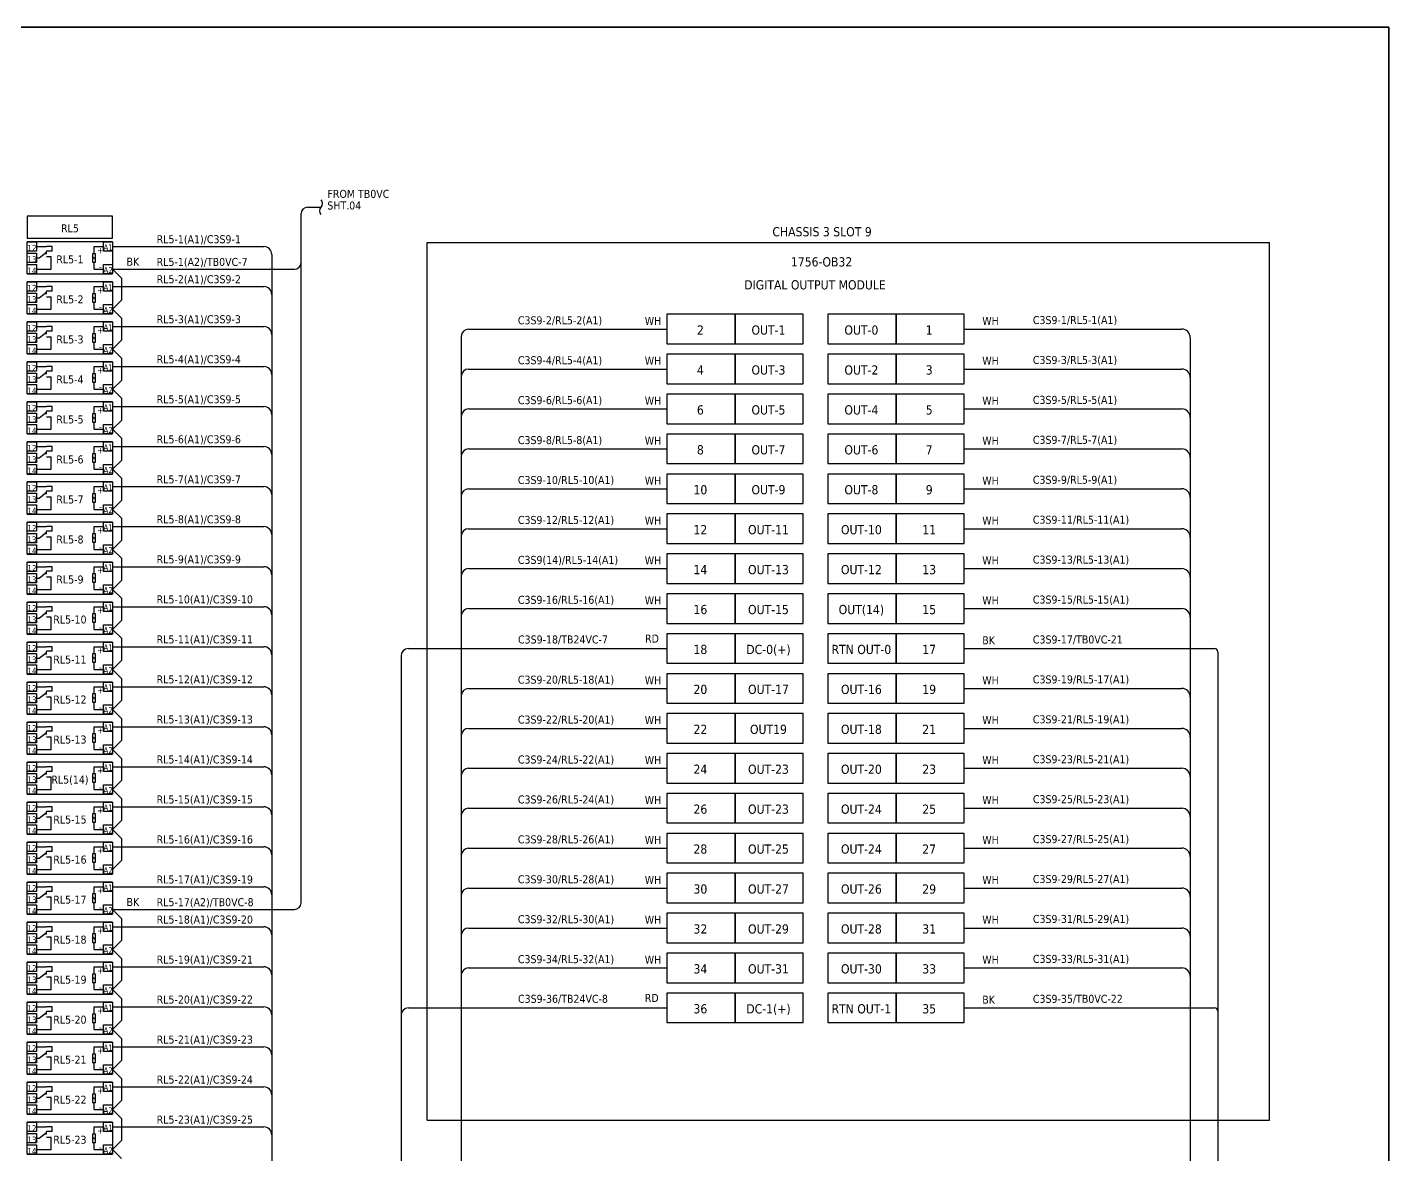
# Model space of a CAD drawing. Header units: millimetres. Extents: x 0 to 1792788, y -13 to 262234.
# Drawn here: x 1403022 to 1454875, y 25733 to 68674 of the extents above; entities that cross this region are included whole.
import ezdxf
from ezdxf.enums import TextEntityAlignment as Align

# ---------------------------------------------------------------- set-up
doc = ezdxf.new("R2010")
doc.units = ezdxf.units.MM
for name, color, linetype, lineweight in [('ASHADE', 7, 'Continuous', 25), ('HELPPOINT', 7, 'Continuous', 25), ('IE-EQUIP', 253, 'Continuous', 25)]:
    doc.layers.add(name, color=color, linetype=linetype, lineweight=lineweight)
doc.styles.add('Tahoma', font='')
doc.styles.get('Tahoma').set_extended_font_data('Tahoma')

# ---------------------------------------------------------------- blocks, each defined once
blk = doc.blocks.new('TPA')
at = {"layer": 'HELPPOINT', "color": 4, "lineweight": 35, "ltscale": 25.4}
for p, q in [((14292753, 12827491), (14405128, 12827491)), ((14292753, 12827491), (14405128, 12827491)), ((14405128, 12827491), (14405128, 12749437)), ((14405128, 12827491), (14405128, 12749437))]:
    blk.add_line(p, q, dxfattribs=at)
blk = doc.blocks.new('700RL')
at = {"color": 1, "ltscale": 25.4}
for p, q in [((15889446, 12491261), (15889446, 12492481)), ((15889446, 12492126), (15889446, 12492481)), ((15889446, 12492481), (15889797, 12492481)), ((15892698, 12492481), (15889446, 12492481)), ((15889446, 12491261), (15889446, 12492481)), ((15889797, 12492481), (15889797, 12492126)), ((15892347, 12492126), (15892347, 12492481)), ((15892347, 12492481), (15892698, 12492481)), ((15892698, 12492481), (15892698, 12492126)), ((15892698, 12492481), (15892698, 12491261)), ((15889797, 12492126), (15889446, 12492126)), ((15889446, 12491694), (15889446, 12492049)), ((15889446, 12492049), (15889797, 12492049)), ((15889797, 12492304), (15890173, 12492304)), ((15889797, 12492049), (15889797, 12491694)), ((15889797, 12491871), (15889900, 12491871)), ((15889900, 12491871), (15890173, 12492089)), ((15890399, 12492304), (15890173, 12492304)), ((15890399, 12492129), (15890173, 12492129)), ((15890173, 12492013), (15890173, 12492129)), ((15890363, 12491906), (15890173, 12491906)), ((15890363, 12491439), (15890363, 12491906)), ((15890399, 12492129), (15890399, 12492304)), ((15891926, 12491929), (15892042, 12491814)), ((15891998, 12492304), (15892347, 12492304)), ((15891998, 12492031), (15891998, 12492304)), ((15892698, 12492126), (15892347, 12492126)), ((15889797, 12491694), (15889446, 12491694)), ((15889446, 12491261), (15889446, 12491617)), ((15889446, 12491617), (15889797, 12491617)), ((15889797, 12491617), (15889797, 12491261)), ((15889797, 12491439), (15890363, 12491439)), ((15891998, 12491439), (15891998, 12491712)), ((15891998, 12491439), (15892347, 12491439)), ((15892347, 12491261), (15892347, 12491617)), ((15892347, 12491617), (15892698, 12491617)), ((15892698, 12491617), (15892698, 12491261)), ((15889797, 12491261), (15889446, 12491261)), ((15889446, 12491261), (15892698, 12491261)), ((15892698, 12491261), (15892347, 12491261))]:
    blk.add_line(p, q, dxfattribs=at)
blk.add_lwpolyline([(15891926, 12491712), (15892042, 12491712), (15892042, 12492031), (15891926, 12492031)], close=True, dxfattribs=at)
at = {"color": 1, "style": 'Tahoma'}
for s, height, p in [('12', 231.6, (15889626, 12492251)), ('A1', 231.6, (15892527, 12492274)), ('13', 231.6, (15889626, 12491819)), ('+', 232, (15892226, 12492165)), ('+', 232, (15892226, 12492165)), ('14', 231.6, (15889626, 12491386)), ('-', 232, (15892226, 12491526)), ('A2', 231.6, (15892527, 12491410))]:
    blk.add_text(s, height=height, dxfattribs=at).set_placement(p, align=Align.MIDDLE_CENTER)

msp = doc.modelspace()

# ---------------------------------------------------------------- linework, layer by layer
at = {"color": 7, "ltscale": 25.4}
for p, q in [((1413703, 61819), (1414216, 61819)), ((1406274, 59457), (1406615, 59117)), ((1406274, 59457), (1413195, 59457)), ((1406615, 59117), (1406615, 58274)), ((1406274, 57933), (1406615, 58274)), ((1406274, 57933), (1406615, 57593)), ((1406615, 57593), (1406615, 56750)), ((1406274, 56409), (1406615, 56750)), ((1406274, 56409), (1406615, 56069)), ((1406615, 56069), (1406615, 55226)), ((1406274, 54885), (1406615, 55226)), ((1406274, 54885), (1406615, 54545)), ((1406615, 54545), (1406615, 53702)), ((1406274, 53361), (1406615, 53702)), ((1406274, 53361), (1406615, 53021)), ((1406615, 53021), (1406615, 52178)), ((1406274, 51837), (1406615, 52178)), ((1406274, 51837), (1406615, 51497)), ((1406615, 51497), (1406615, 50654)), ((1406274, 50313), (1406615, 50654)), ((1406274, 50313), (1406615, 49973)), ((1406615, 49973), (1406615, 49130)), ((1406274, 48789), (1406615, 49130)), ((1406274, 48789), (1406615, 48449)), ((1406615, 48449), (1406615, 47606)), ((1406274, 47265), (1406615, 47606)), ((1406274, 47265), (1406615, 46925)), ((1406615, 46925), (1406615, 46082)), ((1406274, 45741), (1406615, 46082)), ((1406274, 45741), (1406615, 45401)), ((1406615, 45401), (1406615, 44558)), ((1438705, 45013), (1448241, 45013)), ((1448368, 44886), (1448368, 19304)), ((1406274, 44217), (1406615, 44558)), ((1406274, 44217), (1406615, 43877)), ((1406615, 43877), (1406615, 43034)), ((1406274, 42693), (1406615, 43034)), ((1406274, 42693), (1406615, 42353)), ((1406615, 42353), (1406615, 41510)), ((1406274, 41169), (1406615, 41510)), ((1406274, 41169), (1406615, 40829)), ((1406615, 40829), (1406615, 39986)), ((1406274, 39645), (1406615, 39986)), ((1406274, 39645), (1406615, 39305)), ((1406615, 39305), (1406615, 38462)), ((1406274, 38121), (1406615, 38462)), ((1406274, 38121), (1406615, 37781)), ((1406615, 37781), (1406615, 36938)), ((1406274, 36597), (1406615, 36938)), ((1406274, 35073), (1406615, 34733)), ((1406274, 35073), (1413195, 35073)), ((1406615, 34733), (1406615, 33890)), ((1406274, 33549), (1406615, 33890)), ((1406274, 33549), (1406615, 33209)), ((1406615, 33209), (1406615, 32366)), ((1406274, 32025), (1406615, 32366)), ((1406274, 32025), (1406615, 31685)), ((1406615, 31685), (1406615, 30842)), ((1438705, 31327), (1448241, 31327)), ((1406274, 30501), (1406615, 30842)), ((1406274, 30501), (1406615, 30161)), ((1406615, 30161), (1406615, 29318)), ((1406274, 28977), (1406615, 29318)), ((1406274, 28977), (1406615, 28637)), ((1406615, 28637), (1406615, 27794)), ((1406274, 27453), (1406615, 27794)), ((1406274, 27453), (1406615, 27113)), ((1406615, 27113), (1406615, 26270)), ((1406274, 25929), (1406615, 26270)), ((1406274, 25929), (1406615, 25589))]:
    msp.add_line(p, q, dxfattribs=at)
at = {"ltscale": 25.4}
msp.add_line((1413449, 35327), (1413449, 61565), dxfattribs=at)
at = {"color": 4, "ltscale": 25.4}
for p, q in [((1406274, 60322), (1412029, 60322)), ((1412334, 60017), (1412334, 9499)), ((1406274, 58798), (1412029, 58798)), ((1406274, 57274), (1412029, 57274)), ((1419831, 57178), (1427386, 57178)), ((1438705, 57178), (1446987, 57178)), ((1419550, 56896), (1419550, 9499)), ((1447315, 56850), (1447315, 9499)), ((1406274, 55750), (1412029, 55750)), ((1419831, 55657), (1427386, 55657)), ((1438705, 55657), (1446987, 55657)), ((1406274, 54226), (1412029, 54226)), ((1419831, 54136), (1427386, 54136)), ((1438705, 54136), (1446987, 54136)), ((1406274, 52702), (1412029, 52702)), ((1419831, 52616), (1427386, 52616)), ((1438705, 52616), (1446987, 52616)), ((1406274, 51178), (1412029, 51178)), ((1419831, 51095), (1427386, 51095)), ((1438705, 51095), (1446987, 51095)), ((1406274, 49654), (1412029, 49654)), ((1419831, 49574), (1427386, 49574)), ((1438705, 49574), (1446987, 49575)), ((1406274, 48130), (1412029, 48130)), ((1419831, 48054), (1427386, 48054)), ((1438705, 48054), (1446987, 48054)), ((1406274, 46606), (1412029, 46606)), ((1419831, 46533), (1427386, 46533)), ((1438705, 46533), (1446987, 46533)), ((1406274, 45082), (1412029, 45082)), ((1406274, 43558), (1412029, 43558)), ((1419831, 43492), (1427386, 43492)), ((1438705, 43492), (1446987, 43492)), ((1406274, 42034), (1412029, 42034)), ((1419831, 41971), (1427386, 41971)), ((1438705, 41971), (1446987, 41971)), ((1406274, 40510), (1412029, 40510)), ((1419831, 40451), (1427386, 40451)), ((1438705, 40451), (1446987, 40451)), ((1406274, 38986), (1412029, 38986)), ((1419831, 38930), (1427386, 38930)), ((1438705, 38930), (1446988, 38930)), ((1406274, 37462), (1412029, 37462)), ((1419831, 37410), (1427386, 37410)), ((1438705, 37410), (1446988, 37410)), ((1406274, 35938), (1412029, 35938)), ((1419831, 35889), (1427386, 35889)), ((1438705, 35889), (1446988, 35889)), ((1406274, 34414), (1412029, 34414)), ((1419831, 34368), (1427386, 34368)), ((1438705, 34368), (1446988, 34368)), ((1406274, 32890), (1412029, 32890)), ((1419831, 32848), (1427386, 32848)), ((1438705, 32848), (1446988, 32848)), ((1406274, 31366), (1412029, 31366)), ((1406274, 29842), (1412029, 29842)), ((1406274, 28318), (1412029, 28318)), ((1406274, 26794), (1412029, 26794))]:
    msp.add_line(p, q, dxfattribs=at)
at = {"color": 1, "ltscale": 25.4}
for p, q in [((1417257, 44732), (1417257, 19277)), ((1417538, 45013), (1427386, 45013)), ((1417538, 31327), (1427386, 31327))]:
    msp.add_line(p, q, dxfattribs=at)
at = {"color": 7, "ltscale": 25.4}
msp.add_lwpolyline([(1414216, 61537, -0.351), (1414216, 61819, 0.351), (1414216, 62101, -2.081666)], format="xyb", dxfattribs=at)
at = {"color": 2, "ltscale": 25.4}
msp.add_lwpolyline([(1403022, 60647), (1406274, 60647), (1406274, 61478), (1403022, 61478)], close=True, dxfattribs=at)
at = {"ltscale": 25.4}
for centre, start, end in [((1413703, 61565), 90, 180), ((1413195, 59711), 270, 0), ((1413195, 35327), 270, 0)]:
    msp.add_arc(centre, 254, start, end, dxfattribs=at)
at = {"color": 4, "ltscale": 25.4}
for centre, radius, start, end in [((1412029, 60017), 305, 0, 90), ((1412029, 58493), 305, 0, 90), ((1412029, 56969), 305, 0, 90), ((1419831, 56896), 281, 90, 180), ((1446987, 56850), 328, 0, 90), ((1412029, 55445), 305, 0, 90), ((1419831, 55376), 281, 90, 180), ((1446987, 55329), 328, 0, 90), ((1412029, 53921), 305, 0, 90), ((1419831, 53855), 281, 90, 180), ((1446987, 53808), 328, 0, 90), ((1412029, 52397), 305, 0, 90), ((1419831, 52335), 281, 90, 180), ((1446987, 52288), 328, 0, 90), ((1412029, 50873), 305, 0, 90), ((1419831, 50814), 281, 90, 180), ((1446987, 50767), 328, 0, 90), ((1412029, 49349), 305, 0, 90), ((1419831, 49293), 281, 90, 180), ((1446987, 49247), 328, 0, 90), ((1412029, 47825), 305, 0, 90), ((1419831, 47773), 281, 90, 180), ((1446987, 47726), 328, 0, 90), ((1412029, 46301), 305, 0, 90), ((1419831, 46252), 281, 90, 180), ((1446987, 46205), 328, 0, 90), ((1412029, 44777), 305, 0, 90), ((1412029, 43253), 305, 0, 90), ((1419831, 43211), 281, 90, 180), ((1446987, 43164), 328, 0, 90), ((1412029, 41729), 305, 0, 90), ((1419831, 41690), 281, 90, 180), ((1446987, 41643), 328, 0, 90), ((1412029, 40205), 305, 0, 90), ((1419831, 40170), 281, 90, 180), ((1446987, 40123), 328, 0, 90), ((1412029, 38681), 305, 0, 90), ((1419831, 38649), 281, 90, 180), ((1446988, 38602), 328, 0, 90), ((1412029, 37157), 305, 0, 90), ((1419831, 37128), 281, 90, 180), ((1446988, 37082), 328, 0, 90), ((1412029, 35633), 305, 0, 90), ((1419831, 35608), 281, 90, 180), ((1446988, 35561), 328, 0, 90), ((1412029, 34109), 305, 0, 90), ((1419831, 34087), 281, 90, 180), ((1446988, 34040), 328, 0, 90), ((1412029, 32585), 305, 0, 90), ((1419831, 32567), 281, 90, 180), ((1446988, 32520), 328, 0, 90), ((1412029, 31061), 305, 0, 90), ((1412029, 29537), 305, 0, 90), ((1412029, 28013), 305, 0, 90), ((1412029, 26489), 305, 0, 90)]:
    msp.add_arc(centre, radius, start, end, dxfattribs=at)
at = {"color": 1, "ltscale": 25.4}
for centre in [(1417538, 44732), (1417538, 31046)]:
    msp.add_arc(centre, 281, 90, 180, dxfattribs=at)
at = {"color": 7, "ltscale": 25.4}
for centre in [(1448241, 44886), (1448241, 31200)]:
    msp.add_arc(centre, 127, 0, 90, dxfattribs=at)
at = {"layer": 'ASHADE', "color": 4, "linetype": 'Continuous', "ltscale": 4762.5}
for p, q in [((1418252, 27049), (1418252, 60478)), ((1418252, 60478), (1450337, 60478)), ((1450337, 27049), (1450337, 60478)), ((1418252, 27049), (1450337, 27049))]:
    msp.add_line(p, q, dxfattribs=at)
at = {"layer": 'IE-EQUIP', "linetype": 'Continuous', "ltscale": 25.4}
for points in [[(1427386, 56615), (1429979, 56615), (1429979, 57740), (1427386, 57740)], [(1429979, 56615), (1432573, 56615), (1432573, 57740), (1429979, 57740)], [(1433518, 56615), (1436112, 56615), (1436112, 57740), (1433518, 57740)], [(1436112, 56615), (1438705, 56615), (1438705, 57740), (1436112, 57740)], [(1427386, 55095), (1429979, 55095), (1429979, 56219), (1427386, 56219)], [(1429979, 55095), (1432573, 55095), (1432573, 56219), (1429979, 56219)], [(1433518, 55095), (1436112, 55095), (1436112, 56219), (1433518, 56219)], [(1436112, 55095), (1438705, 55095), (1438705, 56219), (1436112, 56219)], [(1427386, 53574), (1429979, 53574), (1429979, 54698), (1427386, 54698)], [(1429979, 53574), (1432573, 53574), (1432573, 54698), (1429979, 54698)], [(1433518, 53574), (1436112, 53574), (1436112, 54698), (1433518, 54698)], [(1436112, 53574), (1438705, 53574), (1438705, 54698), (1436112, 54698)], [(1427386, 52054), (1429979, 52054), (1429979, 53178), (1427386, 53178)], [(1429979, 52054), (1432573, 52054), (1432573, 53178), (1429979, 53178)], [(1433518, 52054), (1436112, 52054), (1436112, 53178), (1433518, 53178)], [(1436112, 52054), (1438705, 52054), (1438705, 53178), (1436112, 53178)], [(1427386, 50533), (1429979, 50533), (1429979, 51657), (1427386, 51657)], [(1429979, 50533), (1432573, 50533), (1432573, 51657), (1429979, 51657)], [(1433518, 50533), (1436112, 50533), (1436112, 51657), (1433518, 51657)], [(1436112, 50533), (1438705, 50533), (1438705, 51657), (1436112, 51657)], [(1427386, 49012), (1429979, 49012), (1429979, 50137), (1427386, 50137)], [(1429979, 49012), (1432573, 49012), (1432573, 50137), (1429979, 50137)], [(1433518, 49012), (1436112, 49012), (1436112, 50137), (1433518, 50137)], [(1436112, 49012), (1438705, 49012), (1438705, 50137), (1436112, 50137)], [(1427386, 47492), (1429979, 47492), (1429979, 48616), (1427386, 48616)], [(1429979, 47492), (1432573, 47492), (1432573, 48616), (1429979, 48616)], [(1433518, 47492), (1436112, 47492), (1436112, 48616), (1433518, 48616)], [(1436112, 47492), (1438705, 47492), (1438705, 48616), (1436112, 48616)], [(1427386, 45971), (1429979, 45971), (1429979, 47095), (1427386, 47095)], [(1429979, 45971), (1432573, 45971), (1432573, 47095), (1429979, 47095)], [(1433518, 45971), (1436112, 45971), (1436112, 47095), (1433518, 47095)], [(1436112, 45971), (1438705, 45971), (1438705, 47095), (1436112, 47095)], [(1427386, 44450), (1429979, 44450), (1429979, 45575), (1427386, 45575)], [(1429979, 44450), (1432573, 44450), (1432573, 45575), (1429979, 45575)], [(1433518, 44450), (1436112, 44450), (1436112, 45575), (1433518, 45575)], [(1436112, 44450), (1438705, 44450), (1438705, 45575), (1436112, 45575)], [(1427386, 42930), (1429979, 42930), (1429979, 44054), (1427386, 44054)], [(1429979, 42930), (1432573, 42930), (1432573, 44054), (1429979, 44054)], [(1433518, 42930), (1436112, 42930), (1436112, 44054), (1433518, 44054)], [(1436112, 42930), (1438705, 42930), (1438705, 44054), (1436112, 44054)], [(1427386, 41409), (1429979, 41409), (1429979, 42534), (1427386, 42534)], [(1429979, 41409), (1432573, 41409), (1432573, 42534), (1429979, 42534)], [(1433518, 41409), (1436112, 41409), (1436112, 42534), (1433518, 42534)], [(1436112, 41409), (1438705, 41409), (1438705, 42534), (1436112, 42534)], [(1427386, 39889), (1429979, 39889), (1429979, 41013), (1427386, 41013)], [(1429979, 39889), (1432573, 39889), (1432573, 41013), (1429979, 41013)], [(1433518, 39889), (1436112, 39889), (1436112, 41013), (1433518, 41013)], [(1436112, 39889), (1438705, 39889), (1438705, 41013), (1436112, 41013)], [(1427386, 38368), (1429979, 38368), (1429979, 39492), (1427386, 39492)], [(1429979, 38368), (1432573, 38368), (1432573, 39492), (1429979, 39492)], [(1433518, 38368), (1436112, 38368), (1436112, 39492), (1433518, 39492)], [(1436112, 38368), (1438705, 38368), (1438705, 39492), (1436112, 39492)], [(1427386, 36847), (1429979, 36847), (1429979, 37972), (1427386, 37972)], [(1429979, 36847), (1432573, 36847), (1432573, 37972), (1429979, 37972)], [(1433518, 36847), (1436112, 36847), (1436112, 37972), (1433518, 37972)], [(1436112, 36847), (1438705, 36847), (1438705, 37972), (1436112, 37972)], [(1427386, 35327), (1429979, 35327), (1429979, 36451), (1427386, 36451)], [(1429979, 35327), (1432573, 35327), (1432573, 36451), (1429979, 36451)], [(1433518, 35327), (1436112, 35327), (1436112, 36451), (1433518, 36451)], [(1436112, 35327), (1438705, 35327), (1438705, 36451), (1436112, 36451)], [(1427386, 33806), (1429979, 33806), (1429979, 34931), (1427386, 34931)], [(1429979, 33806), (1432573, 33806), (1432573, 34931), (1429979, 34931)], [(1433518, 33806), (1436112, 33806), (1436112, 34931), (1433518, 34931)], [(1436112, 33806), (1438705, 33806), (1438705, 34931), (1436112, 34931)], [(1427386, 32286), (1429979, 32286), (1429979, 33410), (1427386, 33410)], [(1429979, 32286), (1432573, 32286), (1432573, 33410), (1429979, 33410)], [(1433518, 32286), (1436112, 32286), (1436112, 33410), (1433518, 33410)], [(1436112, 32286), (1438705, 32286), (1438705, 33410), (1436112, 33410)], [(1427386, 30765), (1429979, 30765), (1429979, 31889), (1427386, 31889)], [(1429979, 30765), (1432573, 30765), (1432573, 31889), (1429979, 31889)], [(1433518, 30765), (1436112, 30765), (1436112, 31889), (1433518, 31889)], [(1436112, 30765), (1438705, 30765), (1438705, 31889), (1436112, 31889)]]:
    msp.add_lwpolyline(points, close=True, dxfattribs=at)

# ---------------------------------------------------------------- block references
at = {"xscale": 0.8800000000046566, "yscale": 0.8800000000046566, "zscale": 0.8800000000046566}
msp.add_blockref('TPA', (-11221638, -11219518), dxfattribs=at)
for p in [(-14486423, -12431982), (-14486423, -12433506), (-14486423, -12435030), (-14486423, -12436554), (-14486423, -12438078), (-14486423, -12439602), (-14486423, -12441126), (-14486423, -12442650), (-14486423, -12444174), (-14486423, -12445698), (-14486423, -12447222), (-14486423, -12448746), (-14486423, -12450270), (-14486423, -12451794), (-14486423, -12453318), (-14486423, -12454842), (-14486423, -12456366), (-14486423, -12457890), (-14486423, -12459414), (-14486423, -12460938), (-14486423, -12462462), (-14486423, -12463986), (-14486423, -12465510)]:
    msp.add_blockref('700RL', p)

# ---------------------------------------------------------------- texts
at = {"color": 7, "style": 'Tahoma'}
for s, p in [('FROM TB0VC', (1414456, 62176)), ('SHT.04', (1414451, 61733)), ('BK', (1406805, 59591)), ('RL5-1(A2)/TB0VC-7', (1407950, 59584)), ('BK', (1439394, 45174)), ('C3S9-17/TB0VC-21', (1441321, 45205)), ('BK', (1406805, 35207)), ('RL5-17(A2)/TB0VC-8', (1407950, 35200)), ('BK', (1439394, 31488)), ('C3S9-35/TB0VC-22', (1441321, 31520))]:
    msp.add_text(s, height=304.8, dxfattribs=at).set_placement(p)
at = {"color": 2, "style": 'Tahoma'}
for s, height, p in [('RL5', 304.8, (1404648, 61017)), ('CHASSIS 3 SLOT 9', 350.52, (1433292, 60886)), ('1756-OB32', 350.5, (1433274, 59739)), ('DIGITAL OUTPUT MODULE', 350.52, (1433022, 58864)), ('2', 351, (1428658, 57142)), ('OUT-1', 350.5, (1431251, 57142)), ('OUT-0', 350.5, (1434790, 57142)), ('1', 351, (1437372, 57142)), ('4', 351, (1428658, 55622)), ('OUT-3', 350.5, (1431251, 55622)), ('OUT-2', 350.5, (1434790, 55622)), ('3', 351, (1437372, 55622)), ('6', 351, (1428658, 54101)), ('OUT-5', 350.5, (1431251, 54101)), ('OUT-4', 350.5, (1434790, 54101)), ('5', 351, (1437372, 54101)), ('8', 351, (1428658, 52581)), ('OUT-7', 350.5, (1431251, 52581)), ('OUT-6', 350.5, (1434790, 52581)), ('7', 351, (1437372, 52581)), ('10', 350.5, (1428658, 51060)), ('OUT-9', 350.5, (1431251, 51060)), ('OUT-8', 350.5, (1434790, 51060)), ('9', 351, (1437372, 51060)), ('12', 350.5, (1428658, 49539)), ('OUT-11', 350.5, (1431251, 49539)), ('OUT-10', 350.5, (1434790, 49539)), ('11', 350.5, (1437372, 49539)), ('14', 350.5, (1428658, 48019)), ('OUT-13', 350.5, (1431251, 48019)), ('OUT-12', 350.5, (1434790, 48019)), ('13', 350.5, (1437372, 48019)), ('16', 350.5, (1428658, 46498)), ('OUT-15', 350.5, (1431251, 46498)), ('OUT(14)', 350.5, (1434790, 46498)), ('15', 350.5, (1437372, 46498)), ('18', 350.5, (1428658, 44978)), ('DC-0(+)', 350.5, (1431251, 44978)), ('RTN OUT-0', 350.5, (1434790, 44978)), ('17', 350.5, (1437372, 44978)), ('20', 350.5, (1428658, 43457)), ('OUT-17', 350.5, (1431251, 43457)), ('OUT-16', 350.5, (1434790, 43457)), ('19', 350.5, (1437372, 43457)), ('22', 350.5, (1428658, 41936)), ('OUT19', 350.5, (1431251, 41936)), ('OUT-18', 350.5, (1434790, 41936)), ('21', 350.5, (1437372, 41936)), ('24', 350.5, (1428658, 40416)), ('OUT-23', 350.5, (1431251, 40416)), ('OUT-20', 350.5, (1434790, 40416)), ('23', 350.5, (1437372, 40416)), ('26', 350.5, (1428658, 38895)), ('OUT-23', 350.5, (1431251, 38895)), ('OUT-24', 350.5, (1434790, 38895)), ('25', 350.5, (1437372, 38895)), ('28', 350.5, (1428658, 37375)), ('OUT-25', 350.5, (1431251, 37375)), ('OUT-24', 350.5, (1434790, 37375)), ('27', 350.5, (1437372, 37375)), ('30', 350.5, (1428658, 35854)), ('OUT-27', 350.5, (1431251, 35854)), ('OUT-26', 350.5, (1434790, 35854)), ('29', 350.5, (1437372, 35854)), ('32', 350.5, (1428658, 34333)), ('OUT-29', 350.5, (1431251, 34333)), ('OUT-28', 350.5, (1434790, 34333)), ('31', 350.5, (1437372, 34333)), ('34', 350.5, (1428658, 32813)), ('OUT-31', 350.5, (1431251, 32813)), ('OUT-30', 350.5, (1434790, 32813)), ('33', 350.5, (1437372, 32813)), ('36', 350.5, (1428658, 31292)), ('DC-1(+)', 350.5, (1431251, 31292)), ('RTN OUT-1', 350.5, (1434790, 31292)), ('35', 350.5, (1437372, 31292))]:
    msp.add_text(s, height=height, dxfattribs=at).set_placement(p, align=Align.MIDDLE_CENTER)
at = {"color": 4, "style": 'Tahoma'}
for s, p in [('RL5-1(A1)/C3S9-1', (1407950, 60448)), ('RL5-2(A1)/C3S9-2', (1407950, 58924)), ('RL5-3(A1)/C3S9-3', (1407950, 57400)), ('C3S9-2/RL5-2(A1)', (1421708, 57360)), ('WH', (1426541, 57338)), ('WH', (1439394, 57338)), ('C3S9-1/RL5-1(A1)', (1441321, 57370)), ('RL5-4(A1)/C3S9-4', (1407950, 55876)), ('C3S9-4/RL5-4(A1)', (1421708, 55839)), ('WH', (1426541, 55818)), ('WH', (1439394, 55818)), ('C3S9-3/RL5-3(A1)', (1441321, 55850)), ('RL5-5(A1)/C3S9-5', (1407950, 54352)), ('C3S9-6/RL5-6(A1)', (1421708, 54319)), ('WH', (1426541, 54297)), ('WH', (1439394, 54297)), ('C3S9-5/RL5-5(A1)', (1441321, 54329)), ('RL5-6(A1)/C3S9-6', (1407950, 52828)), ('C3S9-8/RL5-8(A1)', (1421708, 52798)), ('WH', (1426541, 52777)), ('WH', (1439394, 52777)), ('C3S9-7/RL5-7(A1)', (1441321, 52808)), ('RL5-7(A1)/C3S9-7', (1407950, 51304)), ('C3S9-10/RL5-10(A1)', (1421708, 51278)), ('WH', (1426541, 51256)), ('WH', (1439394, 51256)), ('C3S9-9/RL5-9(A1)', (1441321, 51288)), ('RL5-8(A1)/C3S9-8', (1407950, 49780)), ('C3S9-12/RL5-12(A1)', (1421708, 49757)), ('WH', (1426541, 49735)), ('WH', (1439394, 49735)), ('C3S9-11/RL5-11(A1)', (1441321, 49767)), ('RL5-9(A1)/C3S9-9', (1407950, 48256)), ('C3S9(14)/RL5-14(A1)', (1421708, 48236)), ('WH', (1426541, 48215)), ('WH', (1439394, 48215)), ('C3S9-13/RL5-13(A1)', (1441321, 48247)), ('RL5-10(A1)/C3S9-10', (1407950, 46732)), ('C3S9-16/RL5-16(A1)', (1421708, 46716)), ('WH', (1426541, 46694)), ('WH', (1439394, 46694)), ('C3S9-15/RL5-15(A1)', (1441321, 46726)), ('RL5-11(A1)/C3S9-11', (1407950, 45208)), ('RL5-12(A1)/C3S9-12', (1407950, 43684)), ('C3S9-20/RL5-18(A1)', (1421708, 43675)), ('WH', (1426541, 43653)), ('WH', (1439394, 43653)), ('C3S9-19/RL5-17(A1)', (1441321, 43685)), ('RL5-13(A1)/C3S9-13', (1407950, 42160)), ('C3S9-22/RL5-20(A1)', (1421708, 42154)), ('WH', (1426541, 42132)), ('WH', (1439394, 42132)), ('C3S9-21/RL5-19(A1)', (1441321, 42164)), ('RL5-14(A1)/C3S9-14', (1407950, 40636)), ('C3S9-24/RL5-22(A1)', (1421708, 40633)), ('WH', (1426541, 40612)), ('WH', (1439394, 40612)), ('C3S9-23/RL5-21(A1)', (1441321, 40643)), ('RL5-15(A1)/C3S9-15', (1407950, 39112)), ('C3S9-26/RL5-24(A1)', (1421708, 39113)), ('C3S9-25/RL5-23(A1)', (1441321, 39123)), ('WH', (1426541, 39091)), ('WH', (1439394, 39091)), ('RL5-16(A1)/C3S9-16', (1407950, 37588)), ('C3S9-28/RL5-26(A1)', (1421708, 37592)), ('WH', (1426541, 37571)), ('WH', (1439394, 37571)), ('C3S9-27/RL5-25(A1)', (1441321, 37602)), ('RL5-17(A1)/C3S9-19', (1407950, 36064)), ('C3S9-30/RL5-28(A1)', (1421708, 36071)), ('WH', (1426541, 36050)), ('WH', (1439394, 36050)), ('C3S9-29/RL5-27(A1)', (1441321, 36082)), ('RL5-18(A1)/C3S9-20', (1407950, 34540)), ('C3S9-32/RL5-30(A1)', (1421708, 34551)), ('WH', (1426541, 34529)), ('WH', (1439394, 34529)), ('C3S9-31/RL5-29(A1)', (1441321, 34561)), ('RL5-19(A1)/C3S9-21', (1407950, 33016)), ('C3S9-34/RL5-32(A1)', (1421708, 33030)), ('WH', (1426541, 33009)), ('WH', (1439394, 33009)), ('C3S9-33/RL5-31(A1)', (1441321, 33040)), ('RL5-20(A1)/C3S9-22', (1407950, 31492)), ('RL5-21(A1)/C3S9-23', (1407950, 29968)), ('RL5-22(A1)/C3S9-24', (1407950, 28444)), ('RL5-23(A1)/C3S9-25', (1407950, 26920))]:
    msp.add_text(s, height=304.8, dxfattribs=at).set_placement(p)
at = {"color": 7, "style": 'Tahoma'}
for s, p in [('RL5-1', (1404648, 59834)), ('RL5-2', (1404648, 58310)), ('RL5-3', (1404648, 56786)), ('RL5-4', (1404648, 55262)), ('RL5-5', (1404648, 53738)), ('RL5-6', (1404648, 52214)), ('RL5-7', (1404648, 50690)), ('RL5-8', (1404648, 49166)), ('RL5-9', (1404648, 47642)), ('RL5-10', (1404648, 46118)), ('RL5-11', (1404648, 44594)), ('RL5-12', (1404648, 43070)), ('RL5-13', (1404648, 41546)), ('RL5(14)', (1404648, 40022)), ('RL5-15', (1404648, 38498)), ('RL5-16', (1404648, 36974)), ('RL5-17', (1404648, 35450)), ('RL5-18', (1404648, 33926)), ('RL5-19', (1404648, 32402)), ('RL5-20', (1404648, 30878)), ('RL5-21', (1404648, 29354)), ('RL5-22', (1404648, 27830)), ('RL5-23', (1404648, 26306))]:
    msp.add_text(s, height=304.8, dxfattribs=at).set_placement(p, align=Align.MIDDLE_CENTER)
at = {"color": 1, "style": 'Tahoma'}
for s, p in [('C3S9-18/TB24VC-7', (1421713, 45205)), ('RD', (1426551, 45239)), ('C3S9-36/TB24VC-8', (1421713, 31520)), ('RD', (1426541, 31553))]:
    msp.add_text(s, height=304.8, dxfattribs=at).set_placement(p)

doc.saveas('drawing.dxf')
